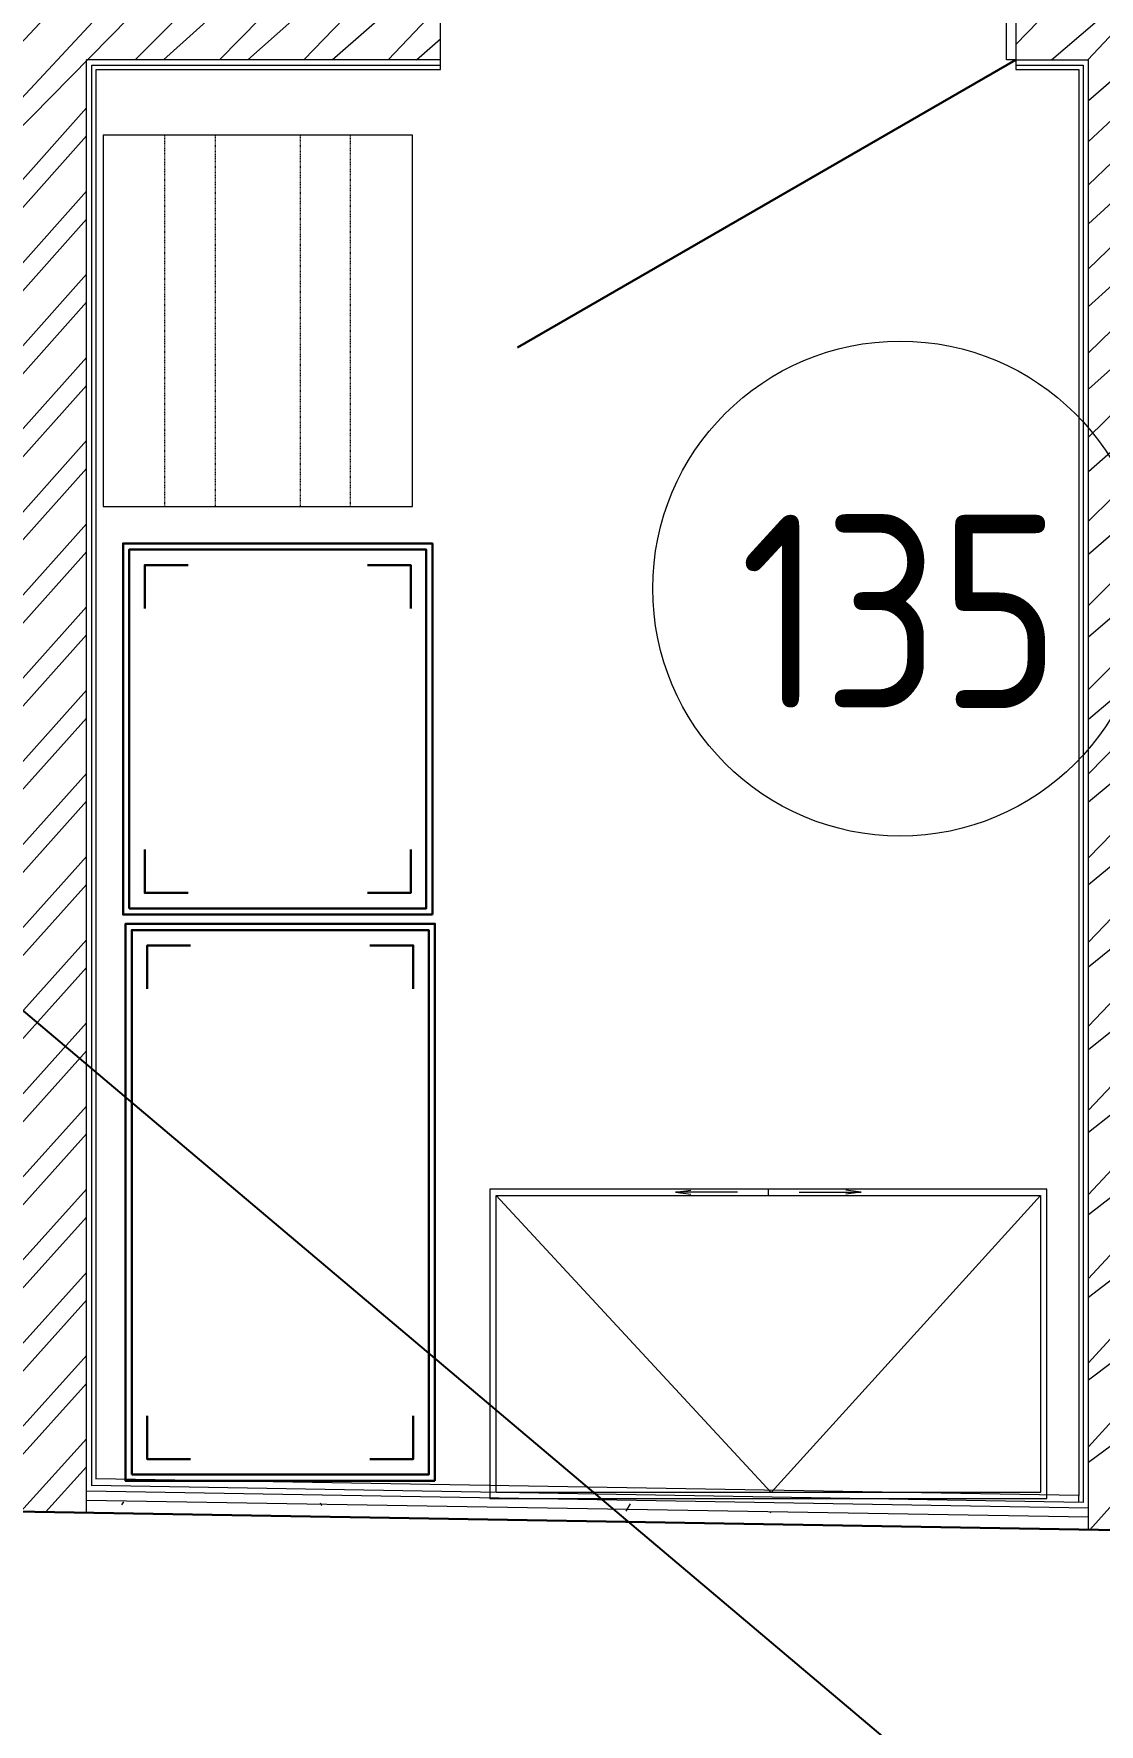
# Model space of a CAD drawing. Header units: millimetres. Extents: x -32 to 417638015, y -35 to 175284279.
# Drawn here: x 416313988 to 416315710, y 175268401 to 175271133 of the extents above; entities that cross this region are included whole.
import ezdxf
from ezdxf.enums import TextEntityAlignment as Align

# ---------------------------------------------------------------- set-up
doc = ezdxf.new("R2010")
doc.units = ezdxf.units.MM
doc.linetypes.add('JIS_02_1.0', pattern=[2, 1, -1])
for name, color, linetype, lineweight in [('_ЭМ_ТХ_пищеблок', 7, 'Continuous', 30), ('Аннотация', 7, 'Continuous', 18), ('Атрибут', 7, 'Continuous', 5), ('Двери', 7, 'Continuous', 9), ('ДОНМ_ТХ_(Нейтральное_мебель)', 7, 'Continuous', 0), ('Перекрытие', 7, 'Continuous', 18), ('Стены внутренние', 7, 'Continuous', 18), ('Стены несущие', 7, 'Continuous', 30), ('Стены отделка', 7, 'Continuous', 30), ('Стены штриховка', 7, 'Continuous', 9), ('ТХ Вспомогательное оборудование', 86, 'Continuous', 9), ('ШТРИХОВКА', 252, 'Continuous', 15)]:
    doc.layers.add(name, color=color, linetype=linetype, lineweight=lineweight)
doc.layers.add('PDF __ЭМ_Надписи', color=7, linetype='Continuous')
doc.layers.add('ЭОМ_Лотки рабочие', color=5, linetype='Continuous')
doc.layers.add('Линии', color=7, linetype='Continuous', lineweight=9, true_color=0x00a600)
doc.styles.add('GOST Common', font='GOST_Common.ttf', dxfattribs={"width": 0.9, "height": 349.9999999999996})
doc.styles.add('ISOCPEUR', font='isocpeur.ttf', dxfattribs={"width": 0.85, "height": 274.9999999999997})

# ---------------------------------------------------------------- blocks, each defined once
blk = doc.blocks.new('*U99')
at = {"color": 0}
blk.add_lwpolyline([(0, 0), (900, 0), (900, 500), (0, 500)], close=True, dxfattribs=at)
for points in [[(300, 495), (324.7861215343453, 498.2631548055012)], [(400, 495), (300, 495)], [(300, 495), (324.7861215343453, 491.7368451944988)], [(450, 500), (450, 490)], [(500, 495), (600, 495)], [(600, 495), (575.2138784656547, 498.2631548055012)], [(600, 495), (575.2138784656547, 491.7368451944988)], [(10, 490), (454.5165944277542, 10), (890, 490)]]:
    blk.add_lwpolyline(points)
blk.add_lwpolyline([(10, 490), (890, 490), (890, 10), (10, 10)], close=True)
blk = doc.blocks.new('*U598')
at = {"layer": 'ТХ Вспомогательное оборудование', "color": 0}
blk.add_lwpolyline([(0, 0), (500, 0), (500, 600), (0, 600)], close=True, dxfattribs=at)
at = {"layer": 'ТХ Вспомогательное оборудование', "color": 0, "linetype": 'JIS_02_1.0'}
for points in [[(99.99999999999999, 0), (99.99999999999999, 600)], [(181.4868305165728, 600), (181.4868305165728, 0)], [(318.5131694834272, 600), (318.5131694834272, 0)], [(400, 0), (400, 600)]]:
    blk.add_lwpolyline(points, dxfattribs=at)
blk = doc.blocks.new('_ЭМ_ТХ_Пищеблок')
at = {"color": 8}
for points in [[(56377.7964452047, 40164.9682760391), (56377.7964452047, 40764.9682760391), (55877.7964452047, 40764.9682760391), (55877.7964452047, 40164.9682760391)], [(55887.7964452047, 40174.9682760391), (55887.7964452047, 40754.9682760391), (56367.7964452047, 40754.9682760391), (56367.7964452047, 40174.9682760391)], [(56381.77548575896, 39250.08565229071), (56381.77548575896, 40150.08565229071), (55881.77548575896, 40150.08565229072), (55881.77548575896, 39250.08565229071)], [(55891.77548575896, 39260.08565229071), (55891.77548575896, 40140.08565229072), (56371.77548575896, 40140.08565229071), (56371.77548575896, 39260.08565229071)]]:
    blk.add_lwpolyline(points, close=True, dxfattribs=at)
for points in [[(55982.7964452047, 40729.9682760391), (55912.7964452047, 40729.9682760391), (55912.7964452047, 40659.9682760391)], [(56272.7964452047, 40729.9682760391), (56342.7964452047, 40729.9682760391), (56342.7964452047, 40659.9682760391)], [(55982.7964452047, 40199.9682760391), (55912.7964452047, 40199.9682760391), (55912.7964452047, 40269.9682760391)], [(56272.7964452047, 40199.9682760391), (56342.7964452047, 40199.9682760391), (56342.7964452047, 40269.9682760391)], [(55986.77548575896, 40115.08565229072), (55916.77548575896, 40115.08565229072), (55916.77548575896, 40045.08565229072)], [(56276.77548575896, 40115.08565229071), (56346.77548575896, 40115.08565229071), (56346.77548575896, 40045.08565229071)], [(55986.77548575896, 39285.08565229071), (55916.77548575896, 39285.08565229071), (55916.77548575896, 39355.08565229071)], [(56276.77548575896, 39285.08565229071), (56346.77548575896, 39285.08565229071), (56346.77548575896, 39355.08565229071)]]:
    blk.add_lwpolyline(points, dxfattribs=at)
at = {"layer": 'ДОНМ_ТХ_(Нейтральное_мебель)', "color": 8}
for name, p in [('*U598', (55845.246953403, 40824.74906124138)), ('*U99', (56470.57987784012, 39221.16259453706))]:
    blk.add_blockref(name, p, dxfattribs=at)
at = {"layer": 'Атрибут', "color": 8, "style": 'ISOCPEUR', "width": 0.85}
blk.add_attdef('№_ПОЗИЦИИ', text='', height=150, rotation=90, dxfattribs=at).set_placement((58331.67525722168, 39155.16258932042), align=Align.MIDDLE_CENTER)
blk = doc.blocks.new('ТХ пищеблок....')
at = {"color": 8}
for points in [[(3712.504796447814, 24832.82561763306), (3712.504796447814, 25432.82561763306), (3212.504796447814, 25432.82561763306), (3212.504796447814, 24832.82561763306)], [(3222.504796447814, 24842.82561763306), (3222.504796447814, 25422.82561763306), (3702.504796447814, 25422.82561763306), (3702.504796447814, 24842.82561763306)], [(3716.483837002073, 23917.94299388467), (3716.483837002073, 24817.94299388467), (3216.483837002073, 24817.94299388467), (3216.483837002073, 23917.94299388467)], [(3226.483837002073, 23927.94299388467), (3226.483837002073, 24807.94299388467), (3706.483837002073, 24807.94299388467), (3706.483837002073, 23927.94299388467)]]:
    blk.add_lwpolyline(points, close=True, dxfattribs=at)
for points in [[(3317.504796447814, 25397.82561763306), (3247.504796447814, 25397.82561763306), (3247.504796447814, 25327.82561763306)], [(3607.504796447814, 25397.82561763306), (3677.504796447814, 25397.82561763306), (3677.504796447814, 25327.82561763306)], [(3317.504796447814, 24867.82561763306), (3247.504796447814, 24867.82561763306), (3247.504796447814, 24937.82561763306)], [(3607.504796447814, 24867.82561763306), (3677.504796447814, 24867.82561763306), (3677.504796447814, 24937.82561763306)], [(3321.483837002073, 24782.94299388467), (3251.483837002073, 24782.94299388467), (3251.483837002073, 24712.94299388467)], [(3611.483837002073, 24782.94299388467), (3681.483837002073, 24782.94299388467), (3681.483837002073, 24712.94299388467)], [(3321.483837002073, 23952.94299388467), (3251.483837002073, 23952.94299388467), (3251.483837002073, 24022.94299388467)], [(3611.483837002073, 23952.94299388467), (3681.483837002073, 23952.94299388467), (3681.483837002073, 24022.94299388467)]]:
    blk.add_lwpolyline(points, dxfattribs=at)
at = {"layer": 'ДОНМ_ТХ_(Нейтральное_мебель)', "color": 8}
for name, p in [('*U598', (3179.955304646108, 25492.60640283534)), ('*U99', (3805.288229083235, 23889.01993613102))]:
    blk.add_blockref(name, p, dxfattribs=at)
blk = doc.blocks.new('1 этаж')
at = {"layer": 'Стены внутренние', "lineweight": 9}
h = blk.add_hatch(dxfattribs=at)
h.set_pattern_fill('FP_12', color=8, style=0, pattern_type=2)
h.set_pattern_definition([(0, (557.2005734382547, 188.9018102923583), (406.4, 101.6), [33.528, -271.272, 33.528, -271.272, -1625.6]), (0, (557.2005734382547, 188.9018102923583), (406.4, 101.6), [-609.6, 33.528, -576.072, 33.528, -271.272, -711.2]), (0, (557.2005734382547, 188.9018102923583), (406.4, 101.6), [-1524, 33.528, -169.672, 33.528, -474.472]), (120, (709.6005734382488, 239.7018102923575), (-291.1881810244989, 301.1527240979959), [33.52799999999996, -271.2719999999997, 33.52799999999996, -271.2719999999997, -1625.599999999999]), (120, (709.6005734382488, 239.7018102923575), (-291.1881810244989, 301.1527240979959), [-609.5999999999995, 33.52799999999996, -576.0719999999994, 33.52799999999996, -271.2719999999997, -711.1999999999995]), (120, (709.6005734382488, 239.7018102923575), (-291.1881810244989, 301.1527240979959), [-1523.999999999999, 33.52799999999996, -169.6719999999999, 33.52799999999996, -474.4719999999997]), (240, (760.4005734382372, 442.9018102923583), (-115.2118189755009, -402.7527240979958), [33.528, -271.272, 33.528, -271.272, -1625.6]), (240, (760.4005734382372, 442.9018102923583), (-115.2118189755009, -402.7527240979958), [-609.6, 33.528, -576.072, 33.528, -271.272, -711.2]), (240, (760.4005734382372, 442.9018102923583), (-115.2118189755009, -402.7527240979958), [-1524, 33.528, -169.672, 33.528, -474.472])])
h.paths.add_polyline_path([(51486.15739901114, 37224.92562361356), (51486.15739901114, 37239.92776888737), (49914.15739901119, 37266.39864741042), (49914.15739901119, 37251.51320334536), (51485.42105866803, 37224.93807749879)])
at = {"layer": 'Стены штриховка'}
h = blk.add_hatch(dxfattribs=at)
h.set_pattern_fill('ANSI32', color=8, scale=10)
h.set_pattern_definition([(45, (-31496.66335460375, 188.9018102923583), (-67.35192090801866, 67.35192090801866), []), (45, (-31451.76205460375, 188.9018102923583), (-67.35192090801866, 67.35192090801866), [])])
h.paths.add_polyline_path([(48180.15739901119, 39580.59357071416), (48705.15739901114, 39580.59357071418), (48705.15739901114, 39700.59357071418), (48060.15739901119, 39700.59357071418), (48060.15739901119, 37262.86745037336), (48180.15739901122, 37260.83786413429)])
h.paths.add_polyline_path([(49875.15739901114, 39580.59357071413), (50447.65739901114, 39580.59357071413), (50447.65739901114, 39700.59357071418), (49635.15739901114, 39700.59357071418), (49635.15739901114, 39580.59357071418), (49755.15739901114, 39580.59357071418), (49755.15739901114, 37234.19954474653), (49875.15739901114, 37232.16995850745)])
h.paths.add_polyline_path([(51953.91662307477, 39700.59357071418), (51377.65739901114, 39700.59357071418), (51377.65739901108, 39580.59357071418), (51495.15739901111, 39580.59357071418), (51495.15739901111, 37204.77054428005), (51615.15739901111, 37202.74095804099), (51615.15739901111, 39580.59357071413), (51953.91662307479, 39580.59357071418)])
h.paths.add_polyline_path([(53340.15739901111, 39700.59357071418), (53328.15739901114, 39700.59357071418), (52883.91662307479, 39700.59357071413), (52883.91662307477, 39580.59357071413), (53340.15739901111, 39580.59357071413)])
h.paths.add_polyline_path([(53340.15739901114, 41017.7070296934), (53460.15739901108, 41017.7070296934), (53460.15739901108, 41147.70702969341), (55390.67991990966, 41147.7070296934), (55389.70939402498, 41267.7070296934), (53340.15739901114, 41267.7070296934)])
h.paths.add_polyline_path([(53460.15739901111, 39987.7070296934), (53340.15739901114, 39987.7070296934), (53340.15739901114, 37193.56851621989), (53340.49561501323, 37193.5627958987), (53460.15739901111, 37177.01477185852)])
at = {"layer": 'Двери', "color": 8, "lineweight": 30}
blk.add_line((51377.65739901112, 39580.5935707132), (50572.25377349159, 39115.5935707132), dxfattribs=at)
at = {"layer": 'Линии', "color": 8}
blk.add_circle((51190.58518287307, 38725.84374537691), 400, dxfattribs=at)
at = {"layer": 'Перекрытие', "color": 8}
for p, q in [((51362.65739901114, 39580.59357071418), (51362.65739901114, 39712.59357071416)), ((51377.65739901111, 39580.59357071418), (51362.65739901114, 39580.59357071418))]:
    blk.add_line(p, q, dxfattribs=at)
at = {"layer": 'Стены внутренние', "color": 8}
blk.add_line((49875.15739903657, 37232.16995850747), (49880.15596913538, 37232.08541659838), dxfattribs=at)
at = {"layer": 'Стены несущие', "color": 8}
blk.add_line((53505.29538765686, 37170.77264094353), (48284.17280041359, 37259.07862890647), dxfattribs=at)
at = {"layer": 'Стены отделка', "color": 8, "lineweight": 9}
for p, q in [((50447.65739901114, 39564.69357071415), (50447.65739901114, 39712.59357071416)), ((51377.65739901114, 39712.59357071416), (51377.65739901108, 39564.69357071415)), ((49875.15739901114, 37232.16995850789), (49875.15739901114, 39580.59357071413)), ((49891.05739901116, 37286.40150777547), (49891.05739901116, 39564.69357071415)), ((49891.05739901116, 39564.69357071415), (50447.65739901114, 39564.69357071415)), ((49914.15739901111, 39580.59357071413), (49905.15739901116, 39580.59357071413)), ((51377.65739901111, 39564.69357071415), (51479.25739901111, 39564.69357071415)), ((51479.25739901111, 39564.69357071415), (51479.25739901111, 37260.04733046121)), ((51479.25739901111, 37260.04733046121), (49891.05739901116, 37286.90890433527)), ((51495.15739901102, 37224.77340464559), (49875.15739901114, 37252.17281887302)), ((49880.15596913538, 37232.08541659838), (51495.15739901102, 37204.77054428049))]:
    blk.add_line(p, q, dxfattribs=at)
at = {"layer": 'Стены штриховка', "color": 8}
for p, q in [((50447.65739901114, 39580.59357071413), (49875.15739901114, 39580.59357071413)), ((49884.15739901114, 37275.51663578341), (49884.15739901114, 39571.59357071416)), ((49884.15739901114, 39571.59357071416), (50447.65739901119, 39571.59357071419)), ((51377.65739901111, 39580.59357071418), (51495.15739901111, 39580.59357071418)), ((51377.65739901111, 39571.59357071416), (51486.15739901114, 39571.59357071416)), ((51486.15739901114, 39571.59357071416), (51486.15739901108, 37248.92905605165)), ((51495.15739901111, 37204.77054428049), (51495.15739901111, 39580.59357071418)), ((51495.15739901114, 37239.7755499194), (49875.15739901111, 37267.17496414685)), ((51486.15739901108, 37248.92905605165), (49884.15739901114, 37276.02403234316)), ((51479.25739901111, 37249.04575726039), (51479.25739901111, 37260.04733046121))]:
    blk.add_line(p, q, dxfattribs=at)
at = {"layer": 'ЭОМ_Лотки рабочие'}
blk.add_blockref('ТХ пищеблок....', (46722.0575752336, 13366.04446869802), dxfattribs=at)
at = {"layer": 'Аннотация', "color": 8, "lineweight": 9, "insert": (51190.58518287307, 38688.89562511828), "char_height": 312.5000000000001, "width": 520.2111192702771, "attachment_point": 5, "line_spacing_factor": 1.022765581104984, "style": 'GOST Common'}
blk.add_mtext('135', dxfattribs=at)

msp = doc.modelspace()

# ---------------------------------------------------------------- linework, layer by layer
at = {"layer": 'PDF __ЭМ_Надписи', "lineweight": 25}
msp.add_lwpolyline([(416315886.7782365, 175267936.5098174), (416308077.7933159, 175274530.5116096), (416304898.5792037, 175274530.5116096)], dxfattribs=at)

# ---------------------------------------------------------------- block references
at = {"layer": '_ЭМ_ТХ_пищеблок', "lineweight": 50}
msp.add_blockref('_ЭМ_ТХ_Пищеблок', (416258254.8670169, 175229544.5649611), dxfattribs=at)
at = {"layer": 'ШТРИХОВКА'}
msp.add_blockref('1 этаж', (416264198.1010904, 175231510.6631508), dxfattribs=at)

doc.saveas('drawing.dxf')
